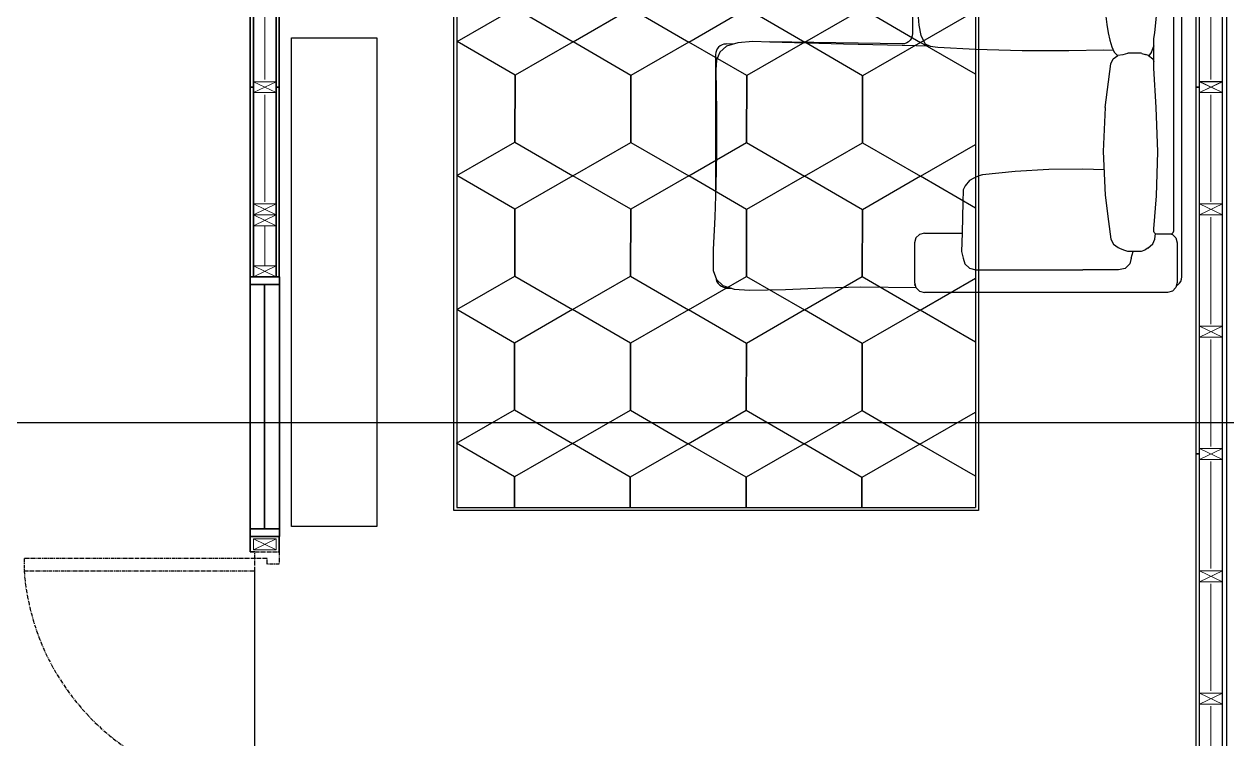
# Model space of a CAD drawing. Header units: millimetres. Extents: x -5545 to 6592, y -1722 to 1596.
# Drawn here: x 5400.8 to 5794.9, y 415.1 to 649.2 of the extents above; entities that cross this region are included whole.
import ezdxf

# ---------------------------------------------------------------- set-up
doc = ezdxf.new("R2010")
doc.units = ezdxf.units.MM
doc.linetypes.add('CENTER', pattern=[2, 1.25, -0.25, 0.25, -0.25])
for name, color, linetype, lineweight in [('A-DETL-MCUT', 4, 'Continuous', 25), ('A-DOOR-FULL', 4, 'Continuous', 25), ('A-ELEV-MBE1', 7, 'Continuous', 35), ('A-ELEV-MBE2', 4, 'Continuous', 25), ('A-FURN', 8, 'Continuous', 18), ('A-SECT-MCUT', 7, 'Continuous', 35), ('A-WALL-PATT', 8, 'Continuous', 18), ('A-WALL-STUD', 3, 'Continuous', 18)]:
    doc.layers.add(name, color=color, linetype=linetype, lineweight=lineweight)
doc.layers.add('simona arzu 1', color=1, linetype='Continuous')

msp = doc.modelspace()

# ---------------------------------------------------------------- linework, layer by layer
for p, q in [((5794.91, 116.93), (5794.91, 869.86)), ((5541.54, 489.94), (5541.54, 731.94)), ((5542.54, 730.94), (5542.54, 490.94)), ((5712.54, 730.94), (5712.54, 490.94)), ((5713.54, 731.94), (5713.54, 489.94)), ((5713.54, 489.94), (5541.54, 489.94)), ((5542.54, 490.94), (5712.54, 490.94)), ((5476.4, 398.52), (5476.4, 470.15))]:
    msp.add_line(p, q)
at = {"color": 4}
for p, q in [((5488.37, 484.63), (5488.37, 644.63)), ((5488.37, 644.63), (5516.37, 644.63)), ((5516.37, 644.63), (5516.37, 484.63)), ((5516.37, 484.63), (5488.37, 484.63))]:
    msp.add_line(p, q, dxfattribs=at)
for points in [[(5542.54, 643.49), (5542.67, 643.42), (5561.67, 654.35), (5561.71, 676.27), (5542.74, 687.26), (5542.54, 687.14)], [(5712.54, 676.63), (5694.6, 687.02), (5675.6, 676.09), (5675.57, 654.17), (5694.54, 643.18), (5712.54, 653.54)], [(5542.54, 599.62), (5542.6, 599.58), (5561.6, 610.51), (5561.64, 632.43), (5542.67, 643.42), (5542.54, 643.34)], [(5712.54, 632.75), (5694.54, 643.18), (5675.54, 632.25), (5675.5, 610.33), (5694.47, 599.34), (5712.54, 609.74)], [(5542.54, 555.74), (5561.54, 566.67), (5561.57, 588.59), (5542.6, 599.58), (5542.54, 599.54)], [(5712.54, 588.87), (5694.47, 599.34), (5675.47, 588.41), (5675.44, 566.49), (5694.4, 555.5), (5712.54, 565.94)], [(5542.47, 511.9), (5561.47, 522.83), (5561.5, 544.75), (5542.54, 555.74)], [(5712.54, 544.99), (5694.4, 555.5), (5675.4, 544.57), (5675.37, 522.65), (5694.33, 511.66), (5712.54, 522.13)], [(5561.42, 490.94), (5561.44, 500.91), (5542.47, 511.9)], [(5599.39, 490.94), (5599.4, 500.85), (5580.44, 511.84), (5561.44, 500.91), (5561.42, 490.94)], [(5637.35, 490.94), (5637.37, 500.79), (5618.4, 511.78), (5599.4, 500.85), (5599.39, 490.94)], [(5675.32, 490.94), (5675.33, 500.73), (5656.37, 511.72), (5637.37, 500.79), (5637.35, 490.94)], [(5712.54, 501.12), (5694.33, 511.66), (5675.33, 500.73), (5675.32, 490.94)]]:
    msp.add_lwpolyline(points)
for points in [[(5580.71, 687.2), (5561.71, 676.27), (5561.67, 654.35), (5580.64, 643.36), (5599.64, 654.29), (5599.67, 676.21)], [(5618.67, 687.14), (5599.67, 676.21), (5599.64, 654.29), (5618.6, 643.3), (5637.6, 654.23), (5637.64, 676.15)], [(5656.64, 687.08), (5637.64, 676.15), (5637.6, 654.23), (5656.57, 643.24), (5675.57, 654.17), (5675.6, 676.09)], [(5580.64, 643.36), (5561.64, 632.43), (5561.6, 610.51), (5580.57, 599.52), (5599.57, 610.45), (5599.6, 632.37)], [(5618.6, 643.3), (5599.6, 632.37), (5599.57, 610.45), (5618.54, 599.46), (5637.54, 610.39), (5637.57, 632.31)], [(5656.57, 643.24), (5637.57, 632.31), (5637.54, 610.39), (5656.5, 599.4), (5675.5, 610.33), (5675.54, 632.25)], [(5580.57, 599.52), (5561.57, 588.59), (5561.54, 566.67), (5580.5, 555.68), (5599.5, 566.61), (5599.54, 588.53)], [(5618.54, 599.46), (5599.54, 588.53), (5599.5, 566.61), (5618.47, 555.62), (5637.47, 566.55), (5637.5, 588.47)], [(5656.5, 599.4), (5637.5, 588.47), (5637.47, 566.55), (5656.44, 555.56), (5675.44, 566.49), (5675.47, 588.41)], [(5580.5, 555.68), (5561.5, 544.75), (5561.47, 522.83), (5580.44, 511.84), (5599.44, 522.77), (5599.47, 544.69)], [(5618.47, 555.62), (5599.47, 544.69), (5599.44, 522.77), (5618.4, 511.78), (5637.4, 522.71), (5637.44, 544.63)], [(5656.44, 555.56), (5637.44, 544.63), (5637.4, 522.71), (5656.37, 511.72), (5675.37, 522.65), (5675.4, 544.57)]]:
    msp.add_lwpolyline(points, close=True)
at = {"layer": 'A-DETL-MCUT', "color": 0}
for points in [[(5785.9, 628.52), (5785.9, 748.64), (5784.7, 748.64), (5784.7, 628.52)], [(5785.9, 508.41), (5785.9, 628.52), (5784.7, 628.52), (5784.7, 508.41)], [(5785.9, 388.29), (5785.9, 508.41), (5784.7, 508.41), (5784.7, 388.29)]]:
    msp.add_lwpolyline(points, close=True, dxfattribs=at)
at = {"layer": 'A-DOOR-FULL', "color": 0, "linetype": 'CENTER'}
for points in [[(5400.77, 470.15), (5476.4, 470.15), (5476.4, 474.15), (5400.77, 474.15), (5400.77, 470.15)], [(5476.4, 474.15), (5476.4, 476.38), (5484.41, 476.38), (5484.41, 472.37), (5480.4, 472.37), (5480.4, 474.15), (5476.4, 474.15)]]:
    msp.add_lwpolyline(points, dxfattribs=at)
msp.add_arc((5478.14, 476.11), 77.6, 184.4047, 268.7104, dxfattribs=at)
at = {"layer": 'A-ELEV-MBE1', "color": 0}
for p, q in [((5474.85, 481.38), (5474.85, 566.46)), ((5484.46, 481.38), (5484.46, 566.46))]:
    msp.add_line(p, q, dxfattribs=at)
at = {"layer": 'A-ELEV-MBE1', "color": 0, "linetype": 'Continuous'}
msp.add_line((5479.6, 483.88), (5479.6, 563.91), dxfattribs=at)
at = {"layer": 'A-ELEV-MBE1', "color": 0}
for points in [[(5474.85, 563.96), (5474.85, 566.46), (5484.46, 566.46), (5484.46, 563.96)], [(5474.85, 481.38), (5474.85, 483.88), (5484.46, 483.88), (5484.46, 481.38)]]:
    msp.add_lwpolyline(points, close=True, dxfattribs=at)
at = {"layer": 'A-ELEV-MBE2', "color": 0}
msp.add_line((5793.41, 122.83), (5793.41, 863.95), dxfattribs=at)
at = {"layer": 'A-FURN', "color": 0}
msp.add_line((5474.9, 676.57), (5474.9, 476.37), dxfattribs=at)
at = {"layer": 'A-SECT-MCUT', "color": 0}
for p, q in [((5474.9, 481.38), (5474.9, 476.38)), ((5484.41, 476.38), (5484.41, 481.38)), ((5474.9, 476.38), (5476.4, 476.38))]:
    msp.add_line(p, q, dxfattribs=at)
for points in [[(5475.9, 748.64), (5475.9, 628.52), (5474.9, 628.52), (5474.9, 748.64)], [(5484.41, 748.64), (5484.41, 628.52), (5483.4, 628.52), (5483.4, 748.64)]]:
    msp.add_lwpolyline(points, close=True, dxfattribs=at)
for points in [[(5474.9, 566.46), (5474.9, 628.52), (5475.9, 628.52), (5475.9, 566.46)], [(5483.41, 566.46), (5483.41, 628.52), (5484.41, 628.52), (5484.41, 566.46)]]:
    msp.add_lwpolyline(points, dxfattribs=at)
at = {"layer": 'A-WALL-PATT', "color": 0, "ltscale": 0.1}
for p, q in [((5479.65, 666.06), (5479.65, 631.02)), ((5789.65, 666.06), (5789.65, 631.02)), ((5479.65, 626.02), (5479.65, 590.99)), ((5789.65, 626.02), (5789.65, 590.99)), ((5789.65, 585.98), (5789.65, 550.94)), ((5479.65, 583.08), (5479.65, 570.07)), ((5789.65, 545.93), (5789.65, 510.91)), ((5789.65, 505.9), (5789.65, 470.87)), ((5789.65, 465.87), (5789.65, 430.83)), ((5789.65, 425.83), (5789.65, 390.79))]:
    msp.add_line(p, q, dxfattribs=at)
at = {"layer": 'A-WALL-STUD', "color": 0}
for p, q in [((5483.4, 626.72), (5475.9, 630.32)), ((5475.9, 626.72), (5483.4, 630.32)), ((5793.41, 626.72), (5785.9, 630.33)), ((5785.9, 626.72), (5793.41, 630.33)), ((5785.9, 626.72), (5793.41, 630.32)), ((5793.41, 626.72), (5785.9, 630.32)), ((5483.4, 586.68), (5475.9, 590.29)), ((5475.9, 586.68), (5483.4, 590.29)), ((5793.41, 586.68), (5785.9, 590.29)), ((5785.9, 586.68), (5793.41, 590.29)), ((5785.9, 586.68), (5793.41, 590.29)), ((5793.41, 586.68), (5785.9, 590.29)), ((5483.4, 583.08), (5475.9, 586.68)), ((5475.9, 583.08), (5483.4, 586.68)), ((5483.41, 566.46), (5475.9, 570.07)), ((5475.9, 566.46), (5483.41, 570.07)), ((5785.9, 546.63), (5793.41, 550.24)), ((5793.41, 546.63), (5785.9, 550.24)), ((5785.9, 510.21), (5793.41, 506.6)), ((5793.41, 510.21), (5785.9, 506.6)), ((5483.4, 480.68), (5475.9, 477.08)), ((5475.9, 480.68), (5483.4, 477.08)), ((5785.9, 470.17), (5793.41, 466.57)), ((5793.41, 470.17), (5785.9, 466.57)), ((5785.9, 430.13), (5793.41, 426.53)), ((5793.41, 430.13), (5785.9, 426.53))]:
    msp.add_line(p, q, dxfattribs=at)
for points in [[(5483.4, 626.72), (5475.9, 626.72), (5475.9, 630.32), (5483.4, 630.32)], [(5793.41, 626.72), (5785.9, 626.72), (5785.9, 630.33), (5793.41, 630.33)], [(5785.9, 626.72), (5793.41, 626.72), (5793.41, 630.32), (5785.9, 630.32)], [(5483.4, 586.68), (5475.9, 586.68), (5475.9, 590.29), (5483.4, 590.29)], [(5793.41, 586.68), (5785.9, 586.68), (5785.9, 590.29), (5793.41, 590.29)], [(5785.9, 586.68), (5793.41, 586.68), (5793.41, 590.29), (5785.9, 590.29)], [(5483.4, 583.08), (5475.9, 583.08), (5475.9, 586.68), (5483.4, 586.68)], [(5483.41, 566.46), (5475.9, 566.46), (5475.9, 570.07), (5483.41, 570.07)], [(5785.9, 546.63), (5793.41, 546.63), (5793.41, 550.24), (5785.9, 550.24)], [(5785.9, 510.21), (5793.41, 510.21), (5793.41, 506.6), (5785.9, 506.6)], [(5483.4, 480.68), (5475.9, 480.68), (5475.9, 477.08), (5483.4, 477.08)], [(5785.9, 470.17), (5793.41, 470.17), (5793.41, 466.57), (5785.9, 466.57)], [(5785.9, 430.13), (5793.41, 430.13), (5793.41, 426.53), (5785.9, 426.53)]]:
    msp.add_lwpolyline(points, close=True, dxfattribs=at)
at = {"layer": 'simona arzu 1', "color": 6}
for p, q in [((5777.36, 765.5), (5777.36, 581.31)), ((5780.1, 566.45), (5780.1, 763.91)), ((5770.97, 634.73), (5770.97, 644.34)), ((5757.62, 637.77), (5759.18, 638.9)), ((5758.93, 639.02), (5759.18, 638.9)), ((5767.02, 639.56), (5768.11, 639.19)), ((5768.11, 639.19), (5768.21, 639.17)), ((5769.25, 638.89), (5770.59, 637.77)), ((5770.23, 640.02), (5770.21, 640)), ((5770.23, 640.02), (5770.89, 641.69)), ((5770.97, 642.01), (5770.89, 641.69)), ((5755.01, 621.83), (5756.81, 636.18)), ((5756.81, 636.18), (5757.62, 637.77)), ((5770.59, 637.77), (5770.97, 636.89)), ((5755.01, 621.83), (5754.4, 607.48)), ((5754.4, 607.48), (5754.98, 593.14)), ((5713.62, 599.5), (5712, 598.77)), ((5714.76, 599.77), (5713.62, 599.5)), ((5725.57, 600.95), (5714.76, 599.77)), ((5736.56, 601.6), (5725.57, 600.95)), ((5747.73, 601.72), (5736.56, 601.6)), ((5754.65, 601.46), (5747.73, 601.72)), ((5709.09, 596.21), (5708.43, 594.91)), ((5710.51, 597.94), (5709.09, 596.21)), ((5712, 598.77), (5710.51, 597.94)), ((5708.43, 594.91), (5708.38, 590.81)), ((5754.98, 593.14), (5756.05, 584.51)), ((5708.38, 590.81), (5708.27, 586.07)), ((5708.27, 586.07), (5708.11, 580.72)), ((5694.17, 580.31), (5692.99, 579.14)), ((5695.77, 580.74), (5694.17, 580.31)), ((5695.77, 580.74), (5708.11, 580.74)), ((5708.11, 580.72), (5707.9, 574.73)), ((5770.97, 581.31), (5770.97, 582.1)), ((5771.08, 580.9), (5770.97, 581.31)), ((5771.08, 580.9), (5771.39, 580.59)), ((5771.33, 578.8), (5771.53, 580.56)), ((5771.39, 580.59), (5771.8, 580.48)), ((5771.8, 580.48), (5776.52, 580.48)), ((5776.39, 580.48), (5777.02, 580.31)), ((5776.52, 580.48), (5776.94, 580.59)), ((5776.94, 580.59), (5777.24, 580.9)), ((5777.02, 580.31), (5778.2, 579.14)), ((5777.24, 580.9), (5777.36, 581.31)), ((5692.99, 579.14), (5692.56, 577.53)), ((5692.56, 577.53), (5692.56, 564.52)), ((5759.29, 576), (5759.65, 575.81)), ((5759.65, 575.81), (5761.05, 575.31)), ((5768.97, 575.81), (5768.15, 575.31)), ((5768.97, 575.81), (5770.64, 577.22)), ((5770.64, 577.22), (5771.33, 578.8)), ((5778.2, 579.14), (5778.63, 577.53)), ((5778.63, 577.53), (5778.63, 564.52)), ((5707.9, 574.73), (5708.48, 572.52)), ((5708.43, 572.65), (5708.47, 572.52)), ((5708.48, 572.52), (5708.99, 570.68)), ((5761.05, 575.31), (5762.36, 574.87)), ((5762.36, 574.87), (5766.87, 574.87)), ((5763.57, 572.48), (5763.08, 570.67)), ((5763.57, 572.48), (5764.14, 574.66)), ((5764.14, 574.66), (5764.13, 574.87)), ((5766.87, 574.87), (5768.15, 575.31)), ((5708.99, 570.68), (5710.54, 569.21)), ((5710.54, 569.21), (5712.68, 568.66)), ((5712.68, 568.66), (5724.36, 568.7)), ((5724.36, 568.7), (5736.03, 568.71)), ((5736.03, 568.71), (5747.71, 568.7)), ((5759.39, 568.66), (5747.71, 568.7)), ((5761.52, 569.2), (5759.39, 568.66)), ((5761.52, 569.2), (5763.08, 570.67)), ((5692.56, 564.52), (5692.99, 562.91)), ((5692.7, 563.65), (5692.68, 564.07)), ((5692.74, 563.44), (5692.7, 563.65)), ((5692.8, 563.65), (5692.7, 563.65)), ((5778.63, 564.52), (5778.2, 562.91)), ((5779.36, 564.33), (5779.75, 564.94)), ((5779.75, 564.94), (5780.01, 565.66)), ((5780.01, 565.66), (5780.1, 566.45)), ((5692.78, 563.44), (5692.74, 563.44)), ((5692.85, 563.44), (5692.74, 563.44)), ((5692.78, 563.44), (5692.8, 563.44)), ((5692.8, 563.44), (5692.8, 563.44)), ((5692.99, 562.91), (5694.17, 561.74)), ((5692.99, 562.91), (5692.99, 562.91)), ((5694.17, 561.74), (5695.77, 561.31)), ((5694.17, 561.74), (5694.17, 561.74)), ((5775.42, 561.31), (5695.77, 561.31)), ((5695.77, 561.31), (5695.77, 561.31)), ((5777.02, 561.74), (5775.42, 561.31)), ((5775.42, 561.31), (5775.42, 561.31)), ((5778.2, 562.91), (5777.02, 561.74))]:
    msp.add_line(p, q, dxfattribs=at)
at = {"layer": 'simona arzu 1', "color": 1}
msp.add_xline((5056.75, 518.69), (1, 0), dxfattribs=at)
at = {"layer": 'simona arzu 1', "color": 6}
for points in [[(5694.65, 767.25), (5693.83, 766.99), (5693.19, 766.58), (5692.66, 766.05), (5692.26, 765.41), (5691.99, 764.69), (5691.9, 763.91), (5691.9, 646.09), (5691.81, 645.3), (5691.55, 644.58), (5691.15, 643.94), (5690.62, 643.41), (5689.98, 643), (5689.26, 642.75), (5688.47, 642.66), (5645.16, 643.4)], [(5696.37, 705.48), (5696.05, 705.2), (5694.75, 702.66), (5694.07, 699.25), (5693.8, 695.22), (5693.77, 690.88), (5693.73, 682.27), (5693.69, 669.49), (5693.66, 656.87), (5693.65, 652.71), (5693.9, 648.85), (5694.59, 645.4), (5696.01, 642.72), (5697.63, 641.98), (5700.16, 641.61), (5712.5, 641), (5727.79, 640.58), (5743.1, 640.58), (5754.61, 640.71), (5757.69, 640.62)], [(5770.97, 644.34), (5771.26, 646.39), (5771.87, 651.74), (5772.12, 654.42), (5772.34, 657.09), (5772.53, 659.76), (5772.68, 662.43), (5772.79, 665.1), (5772.86, 667.77), (5772.9, 670.43), (5772.9, 673.1), (5772.86, 675.76), (5772.79, 678.42), (5772.65, 681.08), (5772.53, 683.73), (5772.35, 686.39), (5772.13, 689.04), (5771.87, 691.7), (5771.58, 694.35), (5771.23, 696.83), (5770.97, 698.16)], [(5755.22, 651.71), (5755.59, 649.03), (5756.01, 646.36), (5756.53, 643.86), (5757.18, 641.69), (5757.98, 640.02), (5758.93, 639.02)], [(5697.63, 641.98), (5688.5, 642.2), (5669.22, 642.57), (5645.15, 643.3), (5639.52, 643.44), (5634.65, 643.05), (5630.93, 641.99), (5628.74, 640.01), (5627.7, 637.33), (5627.42, 634.19), (5627.64, 620.6), (5627.65, 613.75), (5627.61, 606.85), (5627.42, 596.44), (5627.09, 585.94), (5626.61, 575.35), (5626.61, 568.48), (5627.68, 565.55), (5629.78, 563.54), (5633.49, 562.41), (5638.42, 562), (5650.26, 562.32), (5662.51, 562.77), (5674.91, 563.13), (5692.99, 562.91)], [(5633.22, 642.64), (5630.78, 642.66)], [(5627.35, 639.22), (5627.36, 594.27)], [(5767.02, 639.56), (5766.84, 639.61), (5762.39, 639.61), (5762.28, 639.58), (5760.83, 639.15), (5759.18, 638.9)], [(5769.25, 638.89), (5768.21, 639.17)], [(5770.23, 640.02), (5769.47, 639.02), (5769.25, 638.89)], [(5770.97, 582.1), (5771.82, 592.91), (5772.22, 607.4), (5771.76, 621.87), (5770.97, 634.73)], [(5756.05, 584.51), (5756.9, 578.75), (5757.71, 577.16), (5759.29, 576)], [(5779.36, 564.33), (5778.82, 563.77), (5778.35, 563.48)], [(5630.37, 563.01), (5630.37, 562.66), (5632.64, 562.66)]]:
    msp.add_lwpolyline(points, dxfattribs=at)
for centre, radius, start, end in [((5630.76, 639.23), 3.41, 89.6308, 180.1612), ((5630.84, 566.43), 3.46, 183.5159, 279.8411)]:
    msp.add_arc(centre, radius, start, end, dxfattribs=at)

doc.saveas('drawing.dxf')
